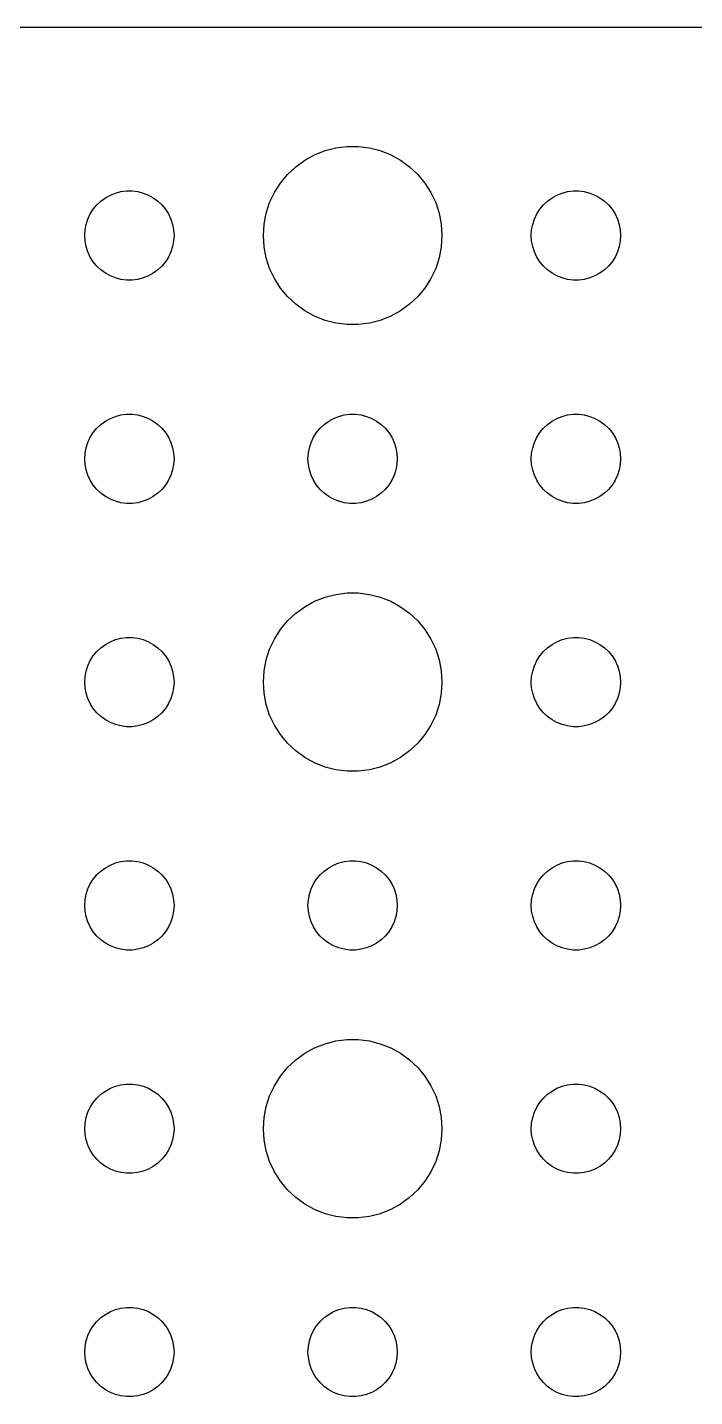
# Model space of a CAD drawing. Header units: metres. Extents: x -112 to 112, y -89 to 89.
# Drawn here: x -55.92 to -33.51, y 43.5 to 89.49 of the extents above; entities that cross this region are included whole.
import ezdxf

# ---------------------------------------------------------------- set-up
doc = ezdxf.new("R2010")
doc.units = ezdxf.units.M

msp = doc.modelspace()

# ---------------------------------------------------------------- linework, layer by layer
for p, q in [((107.314, 89.4901), (-107.314, 89.4901)), ((-46.6075, 85.033), (-46.2773, 85.2145)), ((-46.2773, 85.2145), (-45.927, 85.3532)), ((-45.927, 85.3532), (-45.5621, 85.4469)), ((-45.5621, 85.4469), (-45.1884, 85.4941)), ((-45.1884, 85.4941), (-44.8116, 85.4941)), ((-44.8116, 85.4941), (-44.4379, 85.4469)), ((-44.4379, 85.4469), (-44.0729, 85.3532)), ((-44.0729, 85.3532), (-43.7227, 85.2145)), ((-43.7227, 85.2145), (-43.3925, 85.033)), ((-47.1869, 84.5536), (-46.9123, 84.8115)), ((-46.9123, 84.8115), (-46.6075, 85.033)), ((-43.3925, 85.033), (-43.0877, 84.8115)), ((-43.0877, 84.8115), (-42.8131, 84.5536)), ((-47.6289, 83.9453), (-47.427, 84.2634)), ((-47.427, 84.2634), (-47.1869, 84.5536)), ((-42.8131, 84.5536), (-42.5729, 84.2634)), ((-42.5729, 84.2634), (-42.3711, 83.9453)), ((-53.4561, 83.6558), (-53.3037, 83.7665)), ((-53.3037, 83.7665), (-53.1387, 83.8572)), ((-53.1387, 83.8572), (-52.9635, 83.9266)), ((-52.9635, 83.9266), (-52.7811, 83.9734)), ((-52.7811, 83.9734), (-52.5942, 83.997)), ((-52.5942, 83.997), (-52.4058, 83.997)), ((-52.4058, 83.997), (-52.2189, 83.9734)), ((-52.2189, 83.9734), (-52.0365, 83.9266)), ((-52.0365, 83.9266), (-51.8613, 83.8572)), ((-51.8613, 83.8572), (-51.6963, 83.7665)), ((-51.6963, 83.7665), (-51.5439, 83.6558)), ((-47.7893, 83.6044), (-47.6289, 83.9453)), ((-42.3711, 83.9453), (-42.2107, 83.6044)), ((-38.4561, 83.6558), (-38.3037, 83.7665)), ((-38.3037, 83.7665), (-38.1387, 83.8572)), ((-38.1387, 83.8572), (-37.9635, 83.9266)), ((-37.9635, 83.9266), (-37.7811, 83.9734)), ((-37.7811, 83.9734), (-37.5942, 83.997)), ((-37.5942, 83.997), (-37.4058, 83.997)), ((-37.4058, 83.997), (-37.2189, 83.9734)), ((-37.2189, 83.9734), (-37.0365, 83.9266)), ((-37.0365, 83.9266), (-36.8613, 83.8572)), ((-36.8613, 83.8572), (-36.6963, 83.7665)), ((-36.6963, 83.7665), (-36.5439, 83.6558)), ((-53.8145, 83.2226), (-53.7135, 83.3817)), ((-53.7135, 83.3817), (-53.5934, 83.5268)), ((-53.5934, 83.5268), (-53.4561, 83.6558)), ((-51.5439, 83.6558), (-51.4065, 83.5268)), ((-51.4065, 83.5268), (-51.2865, 83.3817)), ((-51.2865, 83.3817), (-51.1855, 83.2226)), ((-47.9763, 82.876), (-47.9057, 83.2461)), ((-47.9057, 83.2461), (-47.7893, 83.6044)), ((-42.2107, 83.6044), (-42.0942, 83.2461)), ((-42.0942, 83.2461), (-42.0237, 82.876)), ((-38.8145, 83.2226), (-38.7135, 83.3817)), ((-38.7135, 83.3817), (-38.5934, 83.5268)), ((-38.5934, 83.5268), (-38.4561, 83.6558)), ((-36.5439, 83.6558), (-36.4065, 83.5268)), ((-36.4065, 83.5268), (-36.2865, 83.3817)), ((-36.2865, 83.3817), (-36.1855, 83.2226)), ((-53.9882, 82.688), (-53.9529, 82.873)), ((-53.9529, 82.873), (-53.8947, 83.0522)), ((-53.8947, 83.0522), (-53.8145, 83.2226)), ((-51.1855, 83.2226), (-51.1053, 83.0522)), ((-51.1053, 83.0522), (-51.0471, 82.873)), ((-51.0471, 82.873), (-51.0118, 82.688)), ((-48, 82.5), (-47.9763, 82.876)), ((-42.0237, 82.876), (-42, 82.5)), ((-38.9882, 82.688), (-38.9529, 82.873)), ((-38.9529, 82.873), (-38.8947, 83.0522)), ((-38.8947, 83.0522), (-38.8145, 83.2226)), ((-36.1855, 83.2226), (-36.1053, 83.0522)), ((-36.1053, 83.0522), (-36.0471, 82.873)), ((-36.0471, 82.873), (-36.0118, 82.688)), ((-54, 82.5), (-53.9882, 82.688)), ((-53.9882, 82.312), (-54, 82.5)), ((-51.0118, 82.688), (-51, 82.5)), ((-51, 82.5), (-51.0118, 82.312)), ((-47.9763, 82.124), (-48, 82.5)), ((-42, 82.5), (-42.0237, 82.124)), ((-39, 82.5), (-38.9882, 82.688)), ((-38.9882, 82.312), (-39, 82.5)), ((-36.0118, 82.688), (-36, 82.5)), ((-36, 82.5), (-36.0118, 82.312)), ((-53.9529, 82.127), (-53.9882, 82.312)), ((-53.8947, 81.9478), (-53.9529, 82.127)), ((-53.8145, 81.7774), (-53.8947, 81.9478)), ((-51.1053, 81.9478), (-51.1855, 81.7774)), ((-51.0471, 82.127), (-51.1053, 81.9478)), ((-51.0118, 82.312), (-51.0471, 82.127)), ((-47.9057, 81.7539), (-47.9763, 82.124)), ((-42.0237, 82.124), (-42.0942, 81.7539)), ((-38.9529, 82.127), (-38.9882, 82.312)), ((-38.8947, 81.9478), (-38.9529, 82.127)), ((-38.8145, 81.7774), (-38.8947, 81.9478)), ((-36.1053, 81.9478), (-36.1855, 81.7774)), ((-36.0471, 82.127), (-36.1053, 81.9478)), ((-36.0118, 82.312), (-36.0471, 82.127)), ((-53.7135, 81.6183), (-53.8145, 81.7774)), ((-53.5934, 81.4732), (-53.7135, 81.6183)), ((-53.4561, 81.3442), (-53.5934, 81.4732)), ((-51.4065, 81.4732), (-51.5439, 81.3442)), ((-51.2865, 81.6183), (-51.4065, 81.4732)), ((-51.1855, 81.7774), (-51.2865, 81.6183)), ((-47.7893, 81.3956), (-47.9057, 81.7539)), ((-42.0942, 81.7539), (-42.2107, 81.3956)), ((-38.7135, 81.6183), (-38.8145, 81.7774)), ((-38.5934, 81.4732), (-38.7135, 81.6183)), ((-38.4561, 81.3442), (-38.5934, 81.4732)), ((-36.4065, 81.4732), (-36.5439, 81.3442)), ((-36.2865, 81.6183), (-36.4065, 81.4732)), ((-36.1855, 81.7774), (-36.2865, 81.6183)), ((-53.3037, 81.2335), (-53.4561, 81.3442)), ((-53.1387, 81.1428), (-53.3037, 81.2335)), ((-52.9635, 81.0734), (-53.1387, 81.1428)), ((-52.7811, 81.0266), (-52.9635, 81.0734)), ((-52.5942, 81.003), (-52.7811, 81.0266)), ((-52.4058, 81.003), (-52.5942, 81.003)), ((-52.2189, 81.0266), (-52.4058, 81.003)), ((-52.0365, 81.0734), (-52.2189, 81.0266)), ((-51.8613, 81.1428), (-52.0365, 81.0734)), ((-51.6963, 81.2335), (-51.8613, 81.1428)), ((-51.5439, 81.3442), (-51.6963, 81.2335)), ((-47.6289, 81.0547), (-47.7893, 81.3956)), ((-47.427, 80.7366), (-47.6289, 81.0547)), ((-42.3711, 81.0547), (-42.5729, 80.7366)), ((-42.2107, 81.3956), (-42.3711, 81.0547)), ((-38.3037, 81.2335), (-38.4561, 81.3442)), ((-38.1387, 81.1428), (-38.3037, 81.2335)), ((-37.9635, 81.0734), (-38.1387, 81.1428)), ((-37.7811, 81.0266), (-37.9635, 81.0734)), ((-37.5942, 81.003), (-37.7811, 81.0266)), ((-37.4058, 81.003), (-37.5942, 81.003)), ((-37.2189, 81.0266), (-37.4058, 81.003)), ((-37.0365, 81.0734), (-37.2189, 81.0266)), ((-36.8613, 81.1428), (-37.0365, 81.0734)), ((-36.6963, 81.2335), (-36.8613, 81.1428)), ((-36.5439, 81.3442), (-36.6963, 81.2335)), ((-47.1869, 80.4464), (-47.427, 80.7366)), ((-42.5729, 80.7366), (-42.8131, 80.4464)), ((-46.9123, 80.1885), (-47.1869, 80.4464)), ((-46.6075, 79.967), (-46.9123, 80.1885)), ((-43.0877, 80.1885), (-43.3925, 79.967)), ((-42.8131, 80.4464), (-43.0877, 80.1885)), ((-46.2773, 79.7855), (-46.6075, 79.967)), ((-45.927, 79.6468), (-46.2773, 79.7855)), ((-45.5621, 79.5531), (-45.927, 79.6468)), ((-44.0729, 79.6468), (-44.4379, 79.5531)), ((-43.7227, 79.7855), (-44.0729, 79.6468)), ((-43.3925, 79.967), (-43.7227, 79.7855)), ((-45.1884, 79.5059), (-45.5621, 79.5531)), ((-44.8116, 79.5059), (-45.1884, 79.5059)), ((-44.4379, 79.5531), (-44.8116, 79.5059)), ((-53.3037, 76.2665), (-53.1387, 76.3572)), ((-53.1387, 76.3572), (-52.9635, 76.4266)), ((-52.9635, 76.4266), (-52.7811, 76.4734)), ((-52.7811, 76.4734), (-52.5942, 76.497)), ((-52.5942, 76.497), (-52.4058, 76.497)), ((-52.4058, 76.497), (-52.2189, 76.4734)), ((-52.2189, 76.4734), (-52.0365, 76.4266)), ((-52.0365, 76.4266), (-51.8613, 76.3572)), ((-51.8613, 76.3572), (-51.6963, 76.2665)), ((-45.8037, 76.2665), (-45.6387, 76.3572)), ((-45.6387, 76.3572), (-45.4635, 76.4266)), ((-45.4635, 76.4266), (-45.2811, 76.4734)), ((-45.2811, 76.4734), (-45.0942, 76.497)), ((-45.0942, 76.497), (-44.9058, 76.497)), ((-44.9058, 76.497), (-44.7189, 76.4734)), ((-44.7189, 76.4734), (-44.5365, 76.4266)), ((-44.5365, 76.4266), (-44.3613, 76.3572)), ((-44.3613, 76.3572), (-44.1963, 76.2665)), ((-38.3037, 76.2665), (-38.1387, 76.3572)), ((-38.1387, 76.3572), (-37.9635, 76.4266)), ((-37.9635, 76.4266), (-37.7811, 76.4734)), ((-37.7811, 76.4734), (-37.5942, 76.497)), ((-37.5942, 76.497), (-37.4058, 76.497)), ((-37.4058, 76.497), (-37.2189, 76.4734)), ((-37.2189, 76.4734), (-37.0365, 76.4266)), ((-37.0365, 76.4266), (-36.8613, 76.3572)), ((-36.8613, 76.3572), (-36.6963, 76.2665)), ((-53.8145, 75.7226), (-53.7135, 75.8817)), ((-53.7135, 75.8817), (-53.5934, 76.0268)), ((-53.5934, 76.0268), (-53.4561, 76.1558)), ((-53.4561, 76.1558), (-53.3037, 76.2665)), ((-51.6963, 76.2665), (-51.5439, 76.1558)), ((-51.5439, 76.1558), (-51.4065, 76.0268)), ((-51.4065, 76.0268), (-51.2865, 75.8817)), ((-51.2865, 75.8817), (-51.1855, 75.7226)), ((-46.3145, 75.7226), (-46.2135, 75.8817)), ((-46.2135, 75.8817), (-46.0934, 76.0268)), ((-46.0934, 76.0268), (-45.9561, 76.1558)), ((-45.9561, 76.1558), (-45.8037, 76.2665)), ((-44.1963, 76.2665), (-44.0439, 76.1558)), ((-44.0439, 76.1558), (-43.9065, 76.0268)), ((-43.9065, 76.0268), (-43.7865, 75.8817)), ((-43.7865, 75.8817), (-43.6855, 75.7226)), ((-38.8145, 75.7226), (-38.7135, 75.8817)), ((-38.7135, 75.8817), (-38.5934, 76.0268)), ((-38.5934, 76.0268), (-38.4561, 76.1558)), ((-38.4561, 76.1558), (-38.3037, 76.2665)), ((-36.6963, 76.2665), (-36.5439, 76.1558)), ((-36.5439, 76.1558), (-36.4065, 76.0268)), ((-36.4065, 76.0268), (-36.2865, 75.8817)), ((-36.2865, 75.8817), (-36.1855, 75.7226)), ((-53.9529, 75.373), (-53.8947, 75.5522)), ((-53.8947, 75.5522), (-53.8145, 75.7226)), ((-51.1855, 75.7226), (-51.1053, 75.5522)), ((-51.1053, 75.5522), (-51.0471, 75.373)), ((-46.4529, 75.373), (-46.3947, 75.5522)), ((-46.3947, 75.5522), (-46.3145, 75.7226)), ((-43.6855, 75.7226), (-43.6053, 75.5522)), ((-43.6053, 75.5522), (-43.5471, 75.373)), ((-38.9529, 75.373), (-38.8947, 75.5522)), ((-38.8947, 75.5522), (-38.8145, 75.7226)), ((-36.1855, 75.7226), (-36.1053, 75.5522)), ((-36.1053, 75.5522), (-36.0471, 75.373)), ((-54, 75), (-53.9882, 75.188)), ((-53.9882, 74.812), (-54, 75)), ((-53.9882, 75.188), (-53.9529, 75.373)), ((-51.0471, 75.373), (-51.0118, 75.188)), ((-51.0118, 75.188), (-51, 75)), ((-51, 75), (-51.0118, 74.812)), ((-46.5, 75), (-46.4882, 75.188)), ((-46.4882, 74.812), (-46.5, 75)), ((-46.4882, 75.188), (-46.4529, 75.373)), ((-43.5471, 75.373), (-43.5118, 75.188)), ((-43.5118, 75.188), (-43.5, 75)), ((-43.5, 75), (-43.5118, 74.812)), ((-39, 75), (-38.9882, 75.188)), ((-38.9882, 74.812), (-39, 75)), ((-38.9882, 75.188), (-38.9529, 75.373)), ((-36.0471, 75.373), (-36.0118, 75.188)), ((-36.0118, 75.188), (-36, 75)), ((-36, 75), (-36.0118, 74.812)), ((-53.9529, 74.627), (-53.9882, 74.812)), ((-53.8947, 74.4478), (-53.9529, 74.627)), ((-51.0471, 74.627), (-51.1053, 74.4478)), ((-51.0118, 74.812), (-51.0471, 74.627)), ((-46.4529, 74.627), (-46.4882, 74.812)), ((-46.3947, 74.4478), (-46.4529, 74.627)), ((-43.5471, 74.627), (-43.6053, 74.4478)), ((-43.5118, 74.812), (-43.5471, 74.627)), ((-38.9529, 74.627), (-38.9882, 74.812)), ((-38.8947, 74.4478), (-38.9529, 74.627)), ((-36.0471, 74.627), (-36.1053, 74.4478)), ((-36.0118, 74.812), (-36.0471, 74.627)), ((-53.8145, 74.2774), (-53.8947, 74.4478)), ((-53.7135, 74.1183), (-53.8145, 74.2774)), ((-53.5934, 73.9732), (-53.7135, 74.1183)), ((-51.2865, 74.1183), (-51.4065, 73.9732)), ((-51.1855, 74.2774), (-51.2865, 74.1183)), ((-51.1053, 74.4478), (-51.1855, 74.2774)), ((-46.3145, 74.2774), (-46.3947, 74.4478)), ((-46.2135, 74.1183), (-46.3145, 74.2774)), ((-46.0934, 73.9732), (-46.2135, 74.1183)), ((-43.7865, 74.1183), (-43.9065, 73.9732)), ((-43.6855, 74.2774), (-43.7865, 74.1183)), ((-43.6053, 74.4478), (-43.6855, 74.2774)), ((-38.8145, 74.2774), (-38.8947, 74.4478)), ((-38.7135, 74.1183), (-38.8145, 74.2774)), ((-38.5934, 73.9732), (-38.7135, 74.1183)), ((-36.2865, 74.1183), (-36.4065, 73.9732)), ((-36.1855, 74.2774), (-36.2865, 74.1183)), ((-36.1053, 74.4478), (-36.1855, 74.2774)), ((-53.4561, 73.8442), (-53.5934, 73.9732)), ((-53.3037, 73.7335), (-53.4561, 73.8442)), ((-53.1387, 73.6428), (-53.3037, 73.7335)), ((-52.9635, 73.5734), (-53.1387, 73.6428)), ((-51.8613, 73.6428), (-52.0365, 73.5734)), ((-51.6963, 73.7335), (-51.8613, 73.6428)), ((-51.5439, 73.8442), (-51.6963, 73.7335)), ((-51.4065, 73.9732), (-51.5439, 73.8442)), ((-45.9561, 73.8442), (-46.0934, 73.9732)), ((-45.8037, 73.7335), (-45.9561, 73.8442)), ((-45.6387, 73.6428), (-45.8037, 73.7335)), ((-45.4635, 73.5734), (-45.6387, 73.6428)), ((-44.3613, 73.6428), (-44.5365, 73.5734)), ((-44.1963, 73.7335), (-44.3613, 73.6428)), ((-44.0439, 73.8442), (-44.1963, 73.7335)), ((-43.9065, 73.9732), (-44.0439, 73.8442)), ((-38.4561, 73.8442), (-38.5934, 73.9732)), ((-38.3037, 73.7335), (-38.4561, 73.8442)), ((-38.1387, 73.6428), (-38.3037, 73.7335)), ((-37.9635, 73.5734), (-38.1387, 73.6428)), ((-36.8613, 73.6428), (-37.0365, 73.5734)), ((-36.6963, 73.7335), (-36.8613, 73.6428)), ((-36.5439, 73.8442), (-36.6963, 73.7335)), ((-36.4065, 73.9732), (-36.5439, 73.8442)), ((-52.7811, 73.5266), (-52.9635, 73.5734)), ((-52.5942, 73.503), (-52.7811, 73.5266)), ((-52.4058, 73.503), (-52.5942, 73.503)), ((-52.2189, 73.5266), (-52.4058, 73.503)), ((-52.0365, 73.5734), (-52.2189, 73.5266)), ((-45.2811, 73.5266), (-45.4635, 73.5734)), ((-45.0942, 73.503), (-45.2811, 73.5266)), ((-44.9058, 73.503), (-45.0942, 73.503)), ((-44.7189, 73.5266), (-44.9058, 73.503)), ((-44.5365, 73.5734), (-44.7189, 73.5266)), ((-37.7811, 73.5266), (-37.9635, 73.5734)), ((-37.5942, 73.503), (-37.7811, 73.5266)), ((-37.4058, 73.503), (-37.5942, 73.503)), ((-37.2189, 73.5266), (-37.4058, 73.503)), ((-37.0365, 73.5734), (-37.2189, 73.5266)), ((-45.927, 70.3532), (-45.5621, 70.4469)), ((-45.5621, 70.4469), (-45.1884, 70.4941)), ((-45.1884, 70.4941), (-44.8116, 70.4941)), ((-44.8116, 70.4941), (-44.4379, 70.4469)), ((-44.4379, 70.4469), (-44.0729, 70.3532)), ((-46.9123, 69.8115), (-46.6075, 70.033)), ((-46.6075, 70.033), (-46.2773, 70.2145)), ((-46.2773, 70.2145), (-45.927, 70.3532)), ((-44.0729, 70.3532), (-43.7227, 70.2145)), ((-43.7227, 70.2145), (-43.3925, 70.033)), ((-43.3925, 70.033), (-43.0877, 69.8115)), ((-47.427, 69.2634), (-47.1869, 69.5536)), ((-47.1869, 69.5536), (-46.9123, 69.8115)), ((-43.0877, 69.8115), (-42.8131, 69.5536)), ((-42.8131, 69.5536), (-42.5729, 69.2634)), ((-52.7811, 68.9734), (-52.5942, 68.997)), ((-52.5942, 68.997), (-52.4058, 68.997)), ((-52.4058, 68.997), (-52.2189, 68.9734)), ((-47.6289, 68.9453), (-47.427, 69.2634)), ((-42.5729, 69.2634), (-42.3711, 68.9453)), ((-37.7811, 68.9734), (-37.5942, 68.997)), ((-37.5942, 68.997), (-37.4058, 68.997)), ((-37.4058, 68.997), (-37.2189, 68.9734)), ((-53.7135, 68.3817), (-53.5934, 68.5268)), ((-53.5934, 68.5268), (-53.4561, 68.6558)), ((-53.4561, 68.6558), (-53.3037, 68.7665)), ((-53.3037, 68.7665), (-53.1387, 68.8572)), ((-53.1387, 68.8572), (-52.9635, 68.9266)), ((-52.9635, 68.9266), (-52.7811, 68.9734)), ((-52.2189, 68.9734), (-52.0365, 68.9266)), ((-52.0365, 68.9266), (-51.8613, 68.8572)), ((-51.8613, 68.8572), (-51.6963, 68.7665)), ((-51.6963, 68.7665), (-51.5439, 68.6558)), ((-51.5439, 68.6558), (-51.4065, 68.5268)), ((-51.4065, 68.5268), (-51.2865, 68.3817)), ((-47.9057, 68.2461), (-47.7893, 68.6044)), ((-47.7893, 68.6044), (-47.6289, 68.9453)), ((-42.3711, 68.9453), (-42.2107, 68.6044)), ((-42.2107, 68.6044), (-42.0942, 68.2461)), ((-38.7135, 68.3817), (-38.5934, 68.5268)), ((-38.5934, 68.5268), (-38.4561, 68.6558)), ((-38.4561, 68.6558), (-38.3037, 68.7665)), ((-38.3037, 68.7665), (-38.1387, 68.8572)), ((-38.1387, 68.8572), (-37.9635, 68.9266)), ((-37.9635, 68.9266), (-37.7811, 68.9734)), ((-37.2189, 68.9734), (-37.0365, 68.9266)), ((-37.0365, 68.9266), (-36.8613, 68.8572)), ((-36.8613, 68.8572), (-36.6963, 68.7665)), ((-36.6963, 68.7665), (-36.5439, 68.6558)), ((-36.5439, 68.6558), (-36.4065, 68.5268)), ((-36.4065, 68.5268), (-36.2865, 68.3817)), ((-53.8947, 68.0522), (-53.8145, 68.2226)), ((-53.8145, 68.2226), (-53.7135, 68.3817)), ((-51.2865, 68.3817), (-51.1855, 68.2226)), ((-51.1855, 68.2226), (-51.1053, 68.0522)), ((-47.9763, 67.876), (-47.9057, 68.2461)), ((-42.0942, 68.2461), (-42.0237, 67.876)), ((-38.8947, 68.0522), (-38.8145, 68.2226)), ((-38.8145, 68.2226), (-38.7135, 68.3817)), ((-36.2865, 68.3817), (-36.1855, 68.2226)), ((-36.1855, 68.2226), (-36.1053, 68.0522)), ((-54, 67.5), (-53.9882, 67.688)), ((-53.9882, 67.688), (-53.9529, 67.873)), ((-53.9529, 67.873), (-53.8947, 68.0522)), ((-51.1053, 68.0522), (-51.0471, 67.873)), ((-51.0471, 67.873), (-51.0118, 67.688)), ((-51.0118, 67.688), (-51, 67.5)), ((-48, 67.5), (-47.9763, 67.876)), ((-42.0237, 67.876), (-42, 67.5)), ((-39, 67.5), (-38.9882, 67.688)), ((-38.9882, 67.688), (-38.9529, 67.873)), ((-38.9529, 67.873), (-38.8947, 68.0522)), ((-36.1053, 68.0522), (-36.0471, 67.873)), ((-36.0471, 67.873), (-36.0118, 67.688)), ((-36.0118, 67.688), (-36, 67.5)), ((-53.9882, 67.312), (-54, 67.5)), ((-53.9529, 67.127), (-53.9882, 67.312)), ((-51.0118, 67.312), (-51.0471, 67.127)), ((-51, 67.5), (-51.0118, 67.312)), ((-47.9763, 67.124), (-48, 67.5)), ((-42, 67.5), (-42.0237, 67.124)), ((-38.9882, 67.312), (-39, 67.5)), ((-38.9529, 67.127), (-38.9882, 67.312)), ((-36.0118, 67.312), (-36.0471, 67.127)), ((-36, 67.5), (-36.0118, 67.312)), ((-53.8947, 66.9478), (-53.9529, 67.127)), ((-53.8145, 66.7774), (-53.8947, 66.9478)), ((-53.7135, 66.6183), (-53.8145, 66.7774)), ((-51.1855, 66.7774), (-51.2865, 66.6183)), ((-51.1053, 66.9478), (-51.1855, 66.7774)), ((-51.0471, 67.127), (-51.1053, 66.9478)), ((-47.9057, 66.7539), (-47.9763, 67.124)), ((-47.7893, 66.3956), (-47.9057, 66.7539)), ((-42.0942, 66.7539), (-42.2107, 66.3956)), ((-42.0237, 67.124), (-42.0942, 66.7539)), ((-38.8947, 66.9478), (-38.9529, 67.127)), ((-38.8145, 66.7774), (-38.8947, 66.9478)), ((-38.7135, 66.6183), (-38.8145, 66.7774)), ((-36.1855, 66.7774), (-36.2865, 66.6183)), ((-36.1053, 66.9478), (-36.1855, 66.7774)), ((-36.0471, 67.127), (-36.1053, 66.9478)), ((-53.5934, 66.4732), (-53.7135, 66.6183)), ((-53.4561, 66.3442), (-53.5934, 66.4732)), ((-53.3037, 66.2335), (-53.4561, 66.3442)), ((-53.1387, 66.1428), (-53.3037, 66.2335)), ((-51.6963, 66.2335), (-51.8613, 66.1428)), ((-51.5439, 66.3442), (-51.6963, 66.2335)), ((-51.4065, 66.4732), (-51.5439, 66.3442)), ((-51.2865, 66.6183), (-51.4065, 66.4732)), ((-47.6289, 66.0547), (-47.7893, 66.3956)), ((-42.2107, 66.3956), (-42.3711, 66.0547)), ((-38.5934, 66.4732), (-38.7135, 66.6183)), ((-38.4561, 66.3442), (-38.5934, 66.4732)), ((-38.3037, 66.2335), (-38.4561, 66.3442)), ((-38.1387, 66.1428), (-38.3037, 66.2335)), ((-36.6963, 66.2335), (-36.8613, 66.1428)), ((-36.5439, 66.3442), (-36.6963, 66.2335)), ((-36.4065, 66.4732), (-36.5439, 66.3442)), ((-36.2865, 66.6183), (-36.4065, 66.4732)), ((-52.9635, 66.0734), (-53.1387, 66.1428)), ((-52.7811, 66.0266), (-52.9635, 66.0734)), ((-52.5942, 66.003), (-52.7811, 66.0266)), ((-52.4058, 66.003), (-52.5942, 66.003)), ((-52.2189, 66.0266), (-52.4058, 66.003)), ((-52.0365, 66.0734), (-52.2189, 66.0266)), ((-51.8613, 66.1428), (-52.0365, 66.0734)), ((-47.427, 65.7366), (-47.6289, 66.0547)), ((-42.3711, 66.0547), (-42.5729, 65.7366)), ((-37.9635, 66.0734), (-38.1387, 66.1428)), ((-37.7811, 66.0266), (-37.9635, 66.0734)), ((-37.5942, 66.003), (-37.7811, 66.0266)), ((-37.4058, 66.003), (-37.5942, 66.003)), ((-37.2189, 66.0266), (-37.4058, 66.003)), ((-37.0365, 66.0734), (-37.2189, 66.0266)), ((-36.8613, 66.1428), (-37.0365, 66.0734)), ((-47.1869, 65.4464), (-47.427, 65.7366)), ((-46.9123, 65.1885), (-47.1869, 65.4464)), ((-42.8131, 65.4464), (-43.0877, 65.1885)), ((-42.5729, 65.7366), (-42.8131, 65.4464)), ((-46.6075, 64.967), (-46.9123, 65.1885)), ((-46.2773, 64.7855), (-46.6075, 64.967)), ((-43.3925, 64.967), (-43.7227, 64.7855)), ((-43.0877, 65.1885), (-43.3925, 64.967)), ((-45.927, 64.6468), (-46.2773, 64.7855)), ((-45.5621, 64.5531), (-45.927, 64.6468)), ((-45.1884, 64.5059), (-45.5621, 64.5531)), ((-44.8116, 64.5059), (-45.1884, 64.5059)), ((-44.4379, 64.5531), (-44.8116, 64.5059)), ((-44.0729, 64.6468), (-44.4379, 64.5531)), ((-43.7227, 64.7855), (-44.0729, 64.6468)), ((-53.4561, 61.1558), (-53.3037, 61.2665)), ((-53.3037, 61.2665), (-53.1387, 61.3572)), ((-53.1387, 61.3572), (-52.9635, 61.4266)), ((-52.9635, 61.4266), (-52.7811, 61.4734)), ((-52.7811, 61.4734), (-52.5942, 61.497)), ((-52.5942, 61.497), (-52.4058, 61.497)), ((-52.4058, 61.497), (-52.2189, 61.4734)), ((-52.2189, 61.4734), (-52.0365, 61.4266)), ((-52.0365, 61.4266), (-51.8613, 61.3572)), ((-51.8613, 61.3572), (-51.6963, 61.2665)), ((-51.6963, 61.2665), (-51.5439, 61.1558)), ((-45.9561, 61.1558), (-45.8037, 61.2665)), ((-45.8037, 61.2665), (-45.6387, 61.3572)), ((-45.6387, 61.3572), (-45.4635, 61.4266)), ((-45.4635, 61.4266), (-45.2811, 61.4734)), ((-45.2811, 61.4734), (-45.0942, 61.497)), ((-45.0942, 61.497), (-44.9058, 61.497)), ((-44.9058, 61.497), (-44.7189, 61.4734)), ((-44.7189, 61.4734), (-44.5365, 61.4266)), ((-44.5365, 61.4266), (-44.3613, 61.3572)), ((-44.3613, 61.3572), (-44.1963, 61.2665)), ((-44.1963, 61.2665), (-44.0439, 61.1558)), ((-38.4561, 61.1558), (-38.3037, 61.2665)), ((-38.3037, 61.2665), (-38.1387, 61.3572)), ((-38.1387, 61.3572), (-37.9635, 61.4266)), ((-37.9635, 61.4266), (-37.7811, 61.4734)), ((-37.7811, 61.4734), (-37.5942, 61.497)), ((-37.5942, 61.497), (-37.4058, 61.497)), ((-37.4058, 61.497), (-37.2189, 61.4734)), ((-37.2189, 61.4734), (-37.0365, 61.4266)), ((-37.0365, 61.4266), (-36.8613, 61.3572)), ((-36.8613, 61.3572), (-36.6963, 61.2665)), ((-36.6963, 61.2665), (-36.5439, 61.1558)), ((-53.8947, 60.5522), (-53.8145, 60.7226)), ((-53.8145, 60.7226), (-53.7135, 60.8817)), ((-53.7135, 60.8817), (-53.5934, 61.0268)), ((-53.5934, 61.0268), (-53.4561, 61.1558)), ((-51.5439, 61.1558), (-51.4065, 61.0268)), ((-51.4065, 61.0268), (-51.2865, 60.8817)), ((-51.2865, 60.8817), (-51.1855, 60.7226)), ((-51.1855, 60.7226), (-51.1053, 60.5522)), ((-46.3947, 60.5522), (-46.3145, 60.7226)), ((-46.3145, 60.7226), (-46.2135, 60.8817)), ((-46.2135, 60.8817), (-46.0934, 61.0268)), ((-46.0934, 61.0268), (-45.9561, 61.1558)), ((-44.0439, 61.1558), (-43.9065, 61.0268)), ((-43.9065, 61.0268), (-43.7865, 60.8817)), ((-43.7865, 60.8817), (-43.6855, 60.7226)), ((-43.6855, 60.7226), (-43.6053, 60.5522)), ((-38.8947, 60.5522), (-38.8145, 60.7226)), ((-38.8145, 60.7226), (-38.7135, 60.8817)), ((-38.7135, 60.8817), (-38.5934, 61.0268)), ((-38.5934, 61.0268), (-38.4561, 61.1558)), ((-36.5439, 61.1558), (-36.4065, 61.0268)), ((-36.4065, 61.0268), (-36.2865, 60.8817)), ((-36.2865, 60.8817), (-36.1855, 60.7226)), ((-36.1855, 60.7226), (-36.1053, 60.5522)), ((-53.9882, 60.188), (-53.9529, 60.373)), ((-53.9529, 60.373), (-53.8947, 60.5522)), ((-51.1053, 60.5522), (-51.0471, 60.373)), ((-51.0471, 60.373), (-51.0118, 60.188)), ((-46.4882, 60.188), (-46.4529, 60.373)), ((-46.4529, 60.373), (-46.3947, 60.5522)), ((-43.6053, 60.5522), (-43.5471, 60.373)), ((-43.5471, 60.373), (-43.5118, 60.188)), ((-38.9882, 60.188), (-38.9529, 60.373)), ((-38.9529, 60.373), (-38.8947, 60.5522)), ((-36.1053, 60.5522), (-36.0471, 60.373)), ((-36.0471, 60.373), (-36.0118, 60.188)), ((-54, 60), (-53.9882, 60.188)), ((-53.9882, 59.812), (-54, 60)), ((-53.9529, 59.627), (-53.9882, 59.812)), ((-51.0118, 59.812), (-51.0471, 59.627)), ((-51.0118, 60.188), (-51, 60)), ((-51, 60), (-51.0118, 59.812)), ((-46.5, 60), (-46.4882, 60.188)), ((-46.4882, 59.812), (-46.5, 60)), ((-46.4529, 59.627), (-46.4882, 59.812)), ((-43.5118, 59.812), (-43.5471, 59.627)), ((-43.5118, 60.188), (-43.5, 60)), ((-43.5, 60), (-43.5118, 59.812)), ((-39, 60), (-38.9882, 60.188)), ((-38.9882, 59.812), (-39, 60)), ((-38.9529, 59.627), (-38.9882, 59.812)), ((-36.0118, 59.812), (-36.0471, 59.627)), ((-36.0118, 60.188), (-36, 60)), ((-36, 60), (-36.0118, 59.812)), ((-53.8947, 59.4478), (-53.9529, 59.627)), ((-53.8145, 59.2774), (-53.8947, 59.4478)), ((-51.1053, 59.4478), (-51.1855, 59.2774)), ((-51.0471, 59.627), (-51.1053, 59.4478)), ((-46.3947, 59.4478), (-46.4529, 59.627)), ((-46.3145, 59.2774), (-46.3947, 59.4478)), ((-43.6053, 59.4478), (-43.6855, 59.2774)), ((-43.5471, 59.627), (-43.6053, 59.4478)), ((-38.8947, 59.4478), (-38.9529, 59.627)), ((-38.8145, 59.2774), (-38.8947, 59.4478)), ((-36.1053, 59.4478), (-36.1855, 59.2774)), ((-36.0471, 59.627), (-36.1053, 59.4478)), ((-53.7135, 59.1183), (-53.8145, 59.2774)), ((-53.5934, 58.9732), (-53.7135, 59.1183)), ((-53.4561, 58.8442), (-53.5934, 58.9732)), ((-51.4065, 58.9732), (-51.5439, 58.8442)), ((-51.2865, 59.1183), (-51.4065, 58.9732)), ((-51.1855, 59.2774), (-51.2865, 59.1183)), ((-46.2135, 59.1183), (-46.3145, 59.2774)), ((-46.0934, 58.9732), (-46.2135, 59.1183)), ((-45.9561, 58.8442), (-46.0934, 58.9732)), ((-43.9065, 58.9732), (-44.0439, 58.8442)), ((-43.7865, 59.1183), (-43.9065, 58.9732)), ((-43.6855, 59.2774), (-43.7865, 59.1183)), ((-38.7135, 59.1183), (-38.8145, 59.2774)), ((-38.5934, 58.9732), (-38.7135, 59.1183)), ((-38.4561, 58.8442), (-38.5934, 58.9732)), ((-36.4065, 58.9732), (-36.5439, 58.8442)), ((-36.2865, 59.1183), (-36.4065, 58.9732)), ((-36.1855, 59.2774), (-36.2865, 59.1183)), ((-53.3037, 58.7335), (-53.4561, 58.8442)), ((-53.1387, 58.6428), (-53.3037, 58.7335)), ((-52.9635, 58.5734), (-53.1387, 58.6428)), ((-52.7811, 58.5266), (-52.9635, 58.5734)), ((-52.5942, 58.503), (-52.7811, 58.5266)), ((-52.4058, 58.503), (-52.5942, 58.503)), ((-52.2189, 58.5266), (-52.4058, 58.503)), ((-52.0365, 58.5734), (-52.2189, 58.5266)), ((-51.8613, 58.6428), (-52.0365, 58.5734)), ((-51.6963, 58.7335), (-51.8613, 58.6428)), ((-51.5439, 58.8442), (-51.6963, 58.7335)), ((-45.8037, 58.7335), (-45.9561, 58.8442)), ((-45.6387, 58.6428), (-45.8037, 58.7335)), ((-45.4635, 58.5734), (-45.6387, 58.6428)), ((-45.2811, 58.5266), (-45.4635, 58.5734)), ((-45.0942, 58.503), (-45.2811, 58.5266)), ((-44.9058, 58.503), (-45.0942, 58.503)), ((-44.7189, 58.5266), (-44.9058, 58.503)), ((-44.5365, 58.5734), (-44.7189, 58.5266)), ((-44.3613, 58.6428), (-44.5365, 58.5734)), ((-44.1963, 58.7335), (-44.3613, 58.6428)), ((-44.0439, 58.8442), (-44.1963, 58.7335)), ((-38.3037, 58.7335), (-38.4561, 58.8442)), ((-38.1387, 58.6428), (-38.3037, 58.7335)), ((-37.9635, 58.5734), (-38.1387, 58.6428)), ((-37.7811, 58.5266), (-37.9635, 58.5734)), ((-37.5942, 58.503), (-37.7811, 58.5266)), ((-37.4058, 58.503), (-37.5942, 58.503)), ((-37.2189, 58.5266), (-37.4058, 58.503)), ((-37.0365, 58.5734), (-37.2189, 58.5266)), ((-36.8613, 58.6428), (-37.0365, 58.5734)), ((-36.6963, 58.7335), (-36.8613, 58.6428)), ((-36.5439, 58.8442), (-36.6963, 58.7335)), ((-46.6075, 55.033), (-46.2773, 55.2145)), ((-46.2773, 55.2145), (-45.927, 55.3532)), ((-45.927, 55.3532), (-45.5621, 55.4469)), ((-45.5621, 55.4469), (-45.1884, 55.4941)), ((-45.1884, 55.4941), (-44.8116, 55.4941)), ((-44.8116, 55.4941), (-44.4379, 55.4469)), ((-44.4379, 55.4469), (-44.0729, 55.3532)), ((-44.0729, 55.3532), (-43.7227, 55.2145)), ((-43.7227, 55.2145), (-43.3925, 55.033)), ((-47.1869, 54.5536), (-46.9123, 54.8115)), ((-46.9123, 54.8115), (-46.6075, 55.033)), ((-43.3925, 55.033), (-43.0877, 54.8115)), ((-43.0877, 54.8115), (-42.8131, 54.5536)), ((-47.427, 54.2634), (-47.1869, 54.5536)), ((-42.8131, 54.5536), (-42.5729, 54.2634)), ((-53.3037, 53.7665), (-53.1387, 53.8572)), ((-53.1387, 53.8572), (-52.9635, 53.9266)), ((-52.9635, 53.9266), (-52.7811, 53.9734)), ((-52.7811, 53.9734), (-52.5942, 53.997)), ((-52.5942, 53.997), (-52.4058, 53.997)), ((-52.4058, 53.997), (-52.2189, 53.9734)), ((-52.2189, 53.9734), (-52.0365, 53.9266)), ((-52.0365, 53.9266), (-51.8613, 53.8572)), ((-51.8613, 53.8572), (-51.6963, 53.7665)), ((-47.7893, 53.6044), (-47.6289, 53.9453)), ((-47.6289, 53.9453), (-47.427, 54.2634)), ((-42.5729, 54.2634), (-42.3711, 53.9453)), ((-42.3711, 53.9453), (-42.2107, 53.6044)), ((-38.3037, 53.7665), (-38.1387, 53.8572)), ((-38.1387, 53.8572), (-37.9635, 53.9266)), ((-37.9635, 53.9266), (-37.7811, 53.9734)), ((-37.7811, 53.9734), (-37.5942, 53.997)), ((-37.5942, 53.997), (-37.4058, 53.997)), ((-37.4058, 53.997), (-37.2189, 53.9734)), ((-37.2189, 53.9734), (-37.0365, 53.9266)), ((-37.0365, 53.9266), (-36.8613, 53.8572)), ((-36.8613, 53.8572), (-36.6963, 53.7665)), ((-53.8145, 53.2226), (-53.7135, 53.3817)), ((-53.7135, 53.3817), (-53.5934, 53.5268)), ((-53.5934, 53.5268), (-53.4561, 53.6558)), ((-53.4561, 53.6558), (-53.3037, 53.7665)), ((-51.6963, 53.7665), (-51.5439, 53.6558)), ((-51.5439, 53.6558), (-51.4065, 53.5268)), ((-51.4065, 53.5268), (-51.2865, 53.3817)), ((-51.2865, 53.3817), (-51.1855, 53.2226)), ((-47.9057, 53.2461), (-47.7893, 53.6044)), ((-42.2107, 53.6044), (-42.0942, 53.2461)), ((-38.8145, 53.2226), (-38.7135, 53.3817)), ((-38.7135, 53.3817), (-38.5934, 53.5268)), ((-38.5934, 53.5268), (-38.4561, 53.6558)), ((-38.4561, 53.6558), (-38.3037, 53.7665)), ((-36.6963, 53.7665), (-36.5439, 53.6558)), ((-36.5439, 53.6558), (-36.4065, 53.5268)), ((-36.4065, 53.5268), (-36.2865, 53.3817)), ((-36.2865, 53.3817), (-36.1855, 53.2226)), ((-53.9529, 52.873), (-53.8947, 53.0522)), ((-53.8947, 53.0522), (-53.8145, 53.2226)), ((-51.1855, 53.2226), (-51.1053, 53.0522)), ((-51.1053, 53.0522), (-51.0471, 52.873)), ((-47.9763, 52.876), (-47.9057, 53.2461)), ((-42.0942, 53.2461), (-42.0237, 52.876)), ((-38.9529, 52.873), (-38.8947, 53.0522)), ((-38.8947, 53.0522), (-38.8145, 53.2226)), ((-36.1855, 53.2226), (-36.1053, 53.0522)), ((-36.1053, 53.0522), (-36.0471, 52.873)), ((-54, 52.5), (-53.9882, 52.688)), ((-53.9882, 52.312), (-54, 52.5)), ((-53.9882, 52.688), (-53.9529, 52.873)), ((-51.0471, 52.873), (-51.0118, 52.688)), ((-51.0118, 52.688), (-51, 52.5)), ((-51, 52.5), (-51.0118, 52.312)), ((-48, 52.5), (-47.9763, 52.876)), ((-47.9763, 52.124), (-48, 52.5)), ((-42.0237, 52.876), (-42, 52.5)), ((-42, 52.5), (-42.0237, 52.124)), ((-39, 52.5), (-38.9882, 52.688)), ((-38.9882, 52.312), (-39, 52.5)), ((-38.9882, 52.688), (-38.9529, 52.873)), ((-36.0471, 52.873), (-36.0118, 52.688)), ((-36.0118, 52.688), (-36, 52.5)), ((-36, 52.5), (-36.0118, 52.312)), ((-53.9529, 52.127), (-53.9882, 52.312)), ((-53.8947, 51.9478), (-53.9529, 52.127)), ((-51.0471, 52.127), (-51.1053, 51.9478)), ((-51.0118, 52.312), (-51.0471, 52.127)), ((-47.9057, 51.7539), (-47.9763, 52.124)), ((-42.0237, 52.124), (-42.0942, 51.7539)), ((-38.9529, 52.127), (-38.9882, 52.312)), ((-38.8947, 51.9478), (-38.9529, 52.127)), ((-36.0471, 52.127), (-36.1053, 51.9478)), ((-36.0118, 52.312), (-36.0471, 52.127)), ((-53.8145, 51.7774), (-53.8947, 51.9478)), ((-53.7135, 51.6183), (-53.8145, 51.7774)), ((-53.5934, 51.4732), (-53.7135, 51.6183)), ((-51.2865, 51.6183), (-51.4065, 51.4732)), ((-51.1855, 51.7774), (-51.2865, 51.6183)), ((-51.1053, 51.9478), (-51.1855, 51.7774)), ((-47.7893, 51.3956), (-47.9057, 51.7539)), ((-42.0942, 51.7539), (-42.2107, 51.3956)), ((-38.8145, 51.7774), (-38.8947, 51.9478)), ((-38.7135, 51.6183), (-38.8145, 51.7774)), ((-38.5934, 51.4732), (-38.7135, 51.6183)), ((-36.2865, 51.6183), (-36.4065, 51.4732)), ((-36.1855, 51.7774), (-36.2865, 51.6183)), ((-36.1053, 51.9478), (-36.1855, 51.7774)), ((-53.4561, 51.3442), (-53.5934, 51.4732)), ((-53.3037, 51.2335), (-53.4561, 51.3442)), ((-53.1387, 51.1428), (-53.3037, 51.2335)), ((-52.9635, 51.0734), (-53.1387, 51.1428)), ((-52.7811, 51.0266), (-52.9635, 51.0734)), ((-52.0365, 51.0734), (-52.2189, 51.0266)), ((-51.8613, 51.1428), (-52.0365, 51.0734)), ((-51.6963, 51.2335), (-51.8613, 51.1428)), ((-51.5439, 51.3442), (-51.6963, 51.2335)), ((-51.4065, 51.4732), (-51.5439, 51.3442)), ((-47.6289, 51.0547), (-47.7893, 51.3956)), ((-47.427, 50.7366), (-47.6289, 51.0547)), ((-42.3711, 51.0547), (-42.5729, 50.7366)), ((-42.2107, 51.3956), (-42.3711, 51.0547)), ((-38.4561, 51.3442), (-38.5934, 51.4732)), ((-38.3037, 51.2335), (-38.4561, 51.3442)), ((-38.1387, 51.1428), (-38.3037, 51.2335)), ((-37.9635, 51.0734), (-38.1387, 51.1428)), ((-37.7811, 51.0266), (-37.9635, 51.0734)), ((-37.0365, 51.0734), (-37.2189, 51.0266)), ((-36.8613, 51.1428), (-37.0365, 51.0734)), ((-36.6963, 51.2335), (-36.8613, 51.1428)), ((-36.5439, 51.3442), (-36.6963, 51.2335)), ((-36.4065, 51.4732), (-36.5439, 51.3442)), ((-52.5942, 51.003), (-52.7811, 51.0266)), ((-52.4058, 51.003), (-52.5942, 51.003)), ((-52.2189, 51.0266), (-52.4058, 51.003)), ((-47.1869, 50.4464), (-47.427, 50.7366)), ((-42.5729, 50.7366), (-42.8131, 50.4464)), ((-37.5942, 51.003), (-37.7811, 51.0266)), ((-37.4058, 51.003), (-37.5942, 51.003)), ((-37.2189, 51.0266), (-37.4058, 51.003)), ((-46.9123, 50.1885), (-47.1869, 50.4464)), ((-46.6075, 49.967), (-46.9123, 50.1885)), ((-43.0877, 50.1885), (-43.3925, 49.967)), ((-42.8131, 50.4464), (-43.0877, 50.1885)), ((-46.2773, 49.7855), (-46.6075, 49.967)), ((-45.927, 49.6468), (-46.2773, 49.7855)), ((-43.7227, 49.7855), (-44.0729, 49.6468)), ((-43.3925, 49.967), (-43.7227, 49.7855)), ((-45.5621, 49.5531), (-45.927, 49.6468)), ((-45.1884, 49.5059), (-45.5621, 49.5531)), ((-44.8116, 49.5059), (-45.1884, 49.5059)), ((-44.4379, 49.5531), (-44.8116, 49.5059)), ((-44.0729, 49.6468), (-44.4379, 49.5531)), ((-52.9635, 46.4266), (-52.7811, 46.4734)), ((-52.7811, 46.4734), (-52.5942, 46.497)), ((-52.5942, 46.497), (-52.4058, 46.497)), ((-52.4058, 46.497), (-52.2189, 46.4734)), ((-52.2189, 46.4734), (-52.0365, 46.4266)), ((-45.4635, 46.4266), (-45.2811, 46.4734)), ((-45.2811, 46.4734), (-45.0942, 46.497)), ((-45.0942, 46.497), (-44.9058, 46.497)), ((-44.9058, 46.497), (-44.7189, 46.4734)), ((-44.7189, 46.4734), (-44.5365, 46.4266)), ((-37.9635, 46.4266), (-37.7811, 46.4734)), ((-37.7811, 46.4734), (-37.5942, 46.497)), ((-37.5942, 46.497), (-37.4058, 46.497)), ((-37.4058, 46.497), (-37.2189, 46.4734)), ((-37.2189, 46.4734), (-37.0365, 46.4266)), ((-53.7135, 45.8817), (-53.5934, 46.0268)), ((-53.5934, 46.0268), (-53.4561, 46.1558)), ((-53.4561, 46.1558), (-53.3037, 46.2665)), ((-53.3037, 46.2665), (-53.1387, 46.3572)), ((-53.1387, 46.3572), (-52.9635, 46.4266)), ((-52.0365, 46.4266), (-51.8613, 46.3572)), ((-51.8613, 46.3572), (-51.6963, 46.2665)), ((-51.6963, 46.2665), (-51.5439, 46.1558)), ((-51.5439, 46.1558), (-51.4065, 46.0268)), ((-51.4065, 46.0268), (-51.2865, 45.8817)), ((-46.2135, 45.8817), (-46.0934, 46.0268)), ((-46.0934, 46.0268), (-45.9561, 46.1558)), ((-45.9561, 46.1558), (-45.8037, 46.2665)), ((-45.8037, 46.2665), (-45.6387, 46.3572)), ((-45.6387, 46.3572), (-45.4635, 46.4266)), ((-44.5365, 46.4266), (-44.3613, 46.3572)), ((-44.3613, 46.3572), (-44.1963, 46.2665)), ((-44.1963, 46.2665), (-44.0439, 46.1558)), ((-44.0439, 46.1558), (-43.9065, 46.0268)), ((-43.9065, 46.0268), (-43.7865, 45.8817)), ((-38.7135, 45.8817), (-38.5934, 46.0268)), ((-38.5934, 46.0268), (-38.4561, 46.1558)), ((-38.4561, 46.1558), (-38.3037, 46.2665)), ((-38.3037, 46.2665), (-38.1387, 46.3572)), ((-38.1387, 46.3572), (-37.9635, 46.4266)), ((-37.0365, 46.4266), (-36.8613, 46.3572)), ((-36.8613, 46.3572), (-36.6963, 46.2665)), ((-36.6963, 46.2665), (-36.5439, 46.1558)), ((-36.5439, 46.1558), (-36.4065, 46.0268)), ((-36.4065, 46.0268), (-36.2865, 45.8817)), ((-53.9529, 45.373), (-53.8947, 45.5522)), ((-53.8947, 45.5522), (-53.8145, 45.7226)), ((-53.8145, 45.7226), (-53.7135, 45.8817)), ((-51.2865, 45.8817), (-51.1855, 45.7226)), ((-51.1855, 45.7226), (-51.1053, 45.5522)), ((-51.1053, 45.5522), (-51.0471, 45.373)), ((-46.4529, 45.373), (-46.3947, 45.5522)), ((-46.3947, 45.5522), (-46.3145, 45.7226)), ((-46.3145, 45.7226), (-46.2135, 45.8817)), ((-43.7865, 45.8817), (-43.6855, 45.7226)), ((-43.6855, 45.7226), (-43.6053, 45.5522)), ((-43.6053, 45.5522), (-43.5471, 45.373)), ((-38.9529, 45.373), (-38.8947, 45.5522)), ((-38.8947, 45.5522), (-38.8145, 45.7226)), ((-38.8145, 45.7226), (-38.7135, 45.8817)), ((-36.2865, 45.8817), (-36.1855, 45.7226)), ((-36.1855, 45.7226), (-36.1053, 45.5522)), ((-36.1053, 45.5522), (-36.0471, 45.373)), ((-54, 45), (-53.9882, 45.188)), ((-53.9882, 45.188), (-53.9529, 45.373)), ((-51.0471, 45.373), (-51.0118, 45.188)), ((-51.0118, 45.188), (-51, 45)), ((-46.5, 45), (-46.4882, 45.188)), ((-46.4882, 45.188), (-46.4529, 45.373)), ((-43.5471, 45.373), (-43.5118, 45.188)), ((-43.5118, 45.188), (-43.5, 45)), ((-39, 45), (-38.9882, 45.188)), ((-38.9882, 45.188), (-38.9529, 45.373)), ((-36.0471, 45.373), (-36.0118, 45.188)), ((-36.0118, 45.188), (-36, 45)), ((-53.9882, 44.812), (-54, 45)), ((-53.9529, 44.627), (-53.9882, 44.812)), ((-53.8947, 44.4478), (-53.9529, 44.627)), ((-51.0471, 44.627), (-51.1053, 44.4478)), ((-51.0118, 44.812), (-51.0471, 44.627)), ((-51, 45), (-51.0118, 44.812)), ((-46.4882, 44.812), (-46.5, 45)), ((-46.4529, 44.627), (-46.4882, 44.812)), ((-46.3947, 44.4478), (-46.4529, 44.627)), ((-43.5471, 44.627), (-43.6053, 44.4478)), ((-43.5118, 44.812), (-43.5471, 44.627)), ((-43.5, 45), (-43.5118, 44.812)), ((-38.9882, 44.812), (-39, 45)), ((-38.9529, 44.627), (-38.9882, 44.812)), ((-38.8947, 44.4478), (-38.9529, 44.627)), ((-36.0471, 44.627), (-36.1053, 44.4478)), ((-36.0118, 44.812), (-36.0471, 44.627)), ((-36, 45), (-36.0118, 44.812)), ((-53.8145, 44.2774), (-53.8947, 44.4478)), ((-53.7135, 44.1183), (-53.8145, 44.2774)), ((-51.1855, 44.2774), (-51.2865, 44.1183)), ((-51.1053, 44.4478), (-51.1855, 44.2774)), ((-46.3145, 44.2774), (-46.3947, 44.4478)), ((-46.2135, 44.1183), (-46.3145, 44.2774)), ((-43.6855, 44.2774), (-43.7865, 44.1183)), ((-43.6053, 44.4478), (-43.6855, 44.2774)), ((-38.8145, 44.2774), (-38.8947, 44.4478)), ((-38.7135, 44.1183), (-38.8145, 44.2774)), ((-36.1855, 44.2774), (-36.2865, 44.1183)), ((-36.1053, 44.4478), (-36.1855, 44.2774)), ((-53.5934, 43.9732), (-53.7135, 44.1183)), ((-53.4561, 43.8442), (-53.5934, 43.9732)), ((-53.3037, 43.7335), (-53.4561, 43.8442)), ((-53.1387, 43.6428), (-53.3037, 43.7335)), ((-51.6963, 43.7335), (-51.8613, 43.6428)), ((-51.5439, 43.8442), (-51.6963, 43.7335)), ((-51.4065, 43.9732), (-51.5439, 43.8442)), ((-51.2865, 44.1183), (-51.4065, 43.9732)), ((-46.0934, 43.9732), (-46.2135, 44.1183)), ((-45.9561, 43.8442), (-46.0934, 43.9732)), ((-45.8037, 43.7335), (-45.9561, 43.8442)), ((-45.6387, 43.6428), (-45.8037, 43.7335)), ((-44.1963, 43.7335), (-44.3613, 43.6428)), ((-44.0439, 43.8442), (-44.1963, 43.7335)), ((-43.9065, 43.9732), (-44.0439, 43.8442)), ((-43.7865, 44.1183), (-43.9065, 43.9732)), ((-38.5934, 43.9732), (-38.7135, 44.1183)), ((-38.4561, 43.8442), (-38.5934, 43.9732)), ((-38.3037, 43.7335), (-38.4561, 43.8442)), ((-38.1387, 43.6428), (-38.3037, 43.7335)), ((-36.6963, 43.7335), (-36.8613, 43.6428)), ((-36.5439, 43.8442), (-36.6963, 43.7335)), ((-36.4065, 43.9732), (-36.5439, 43.8442)), ((-36.2865, 44.1183), (-36.4065, 43.9732)), ((-52.9635, 43.5734), (-53.1387, 43.6428)), ((-52.7811, 43.5266), (-52.9635, 43.5734)), ((-52.5942, 43.503), (-52.7811, 43.5266)), ((-52.4058, 43.503), (-52.5942, 43.503)), ((-52.2189, 43.5266), (-52.4058, 43.503)), ((-52.0365, 43.5734), (-52.2189, 43.5266)), ((-51.8613, 43.6428), (-52.0365, 43.5734)), ((-45.4635, 43.5734), (-45.6387, 43.6428)), ((-45.2811, 43.5266), (-45.4635, 43.5734)), ((-45.0942, 43.503), (-45.2811, 43.5266)), ((-44.9058, 43.503), (-45.0942, 43.503)), ((-44.7189, 43.5266), (-44.9058, 43.503)), ((-44.5365, 43.5734), (-44.7189, 43.5266)), ((-44.3613, 43.6428), (-44.5365, 43.5734)), ((-37.9635, 43.5734), (-38.1387, 43.6428)), ((-37.7811, 43.5266), (-37.9635, 43.5734)), ((-37.5942, 43.503), (-37.7811, 43.5266)), ((-37.4058, 43.503), (-37.5942, 43.503)), ((-37.2189, 43.5266), (-37.4058, 43.503)), ((-37.0365, 43.5734), (-37.2189, 43.5266)), ((-36.8613, 43.6428), (-37.0365, 43.5734))]:
    msp.add_line(p, q)

doc.saveas('drawing.dxf')
